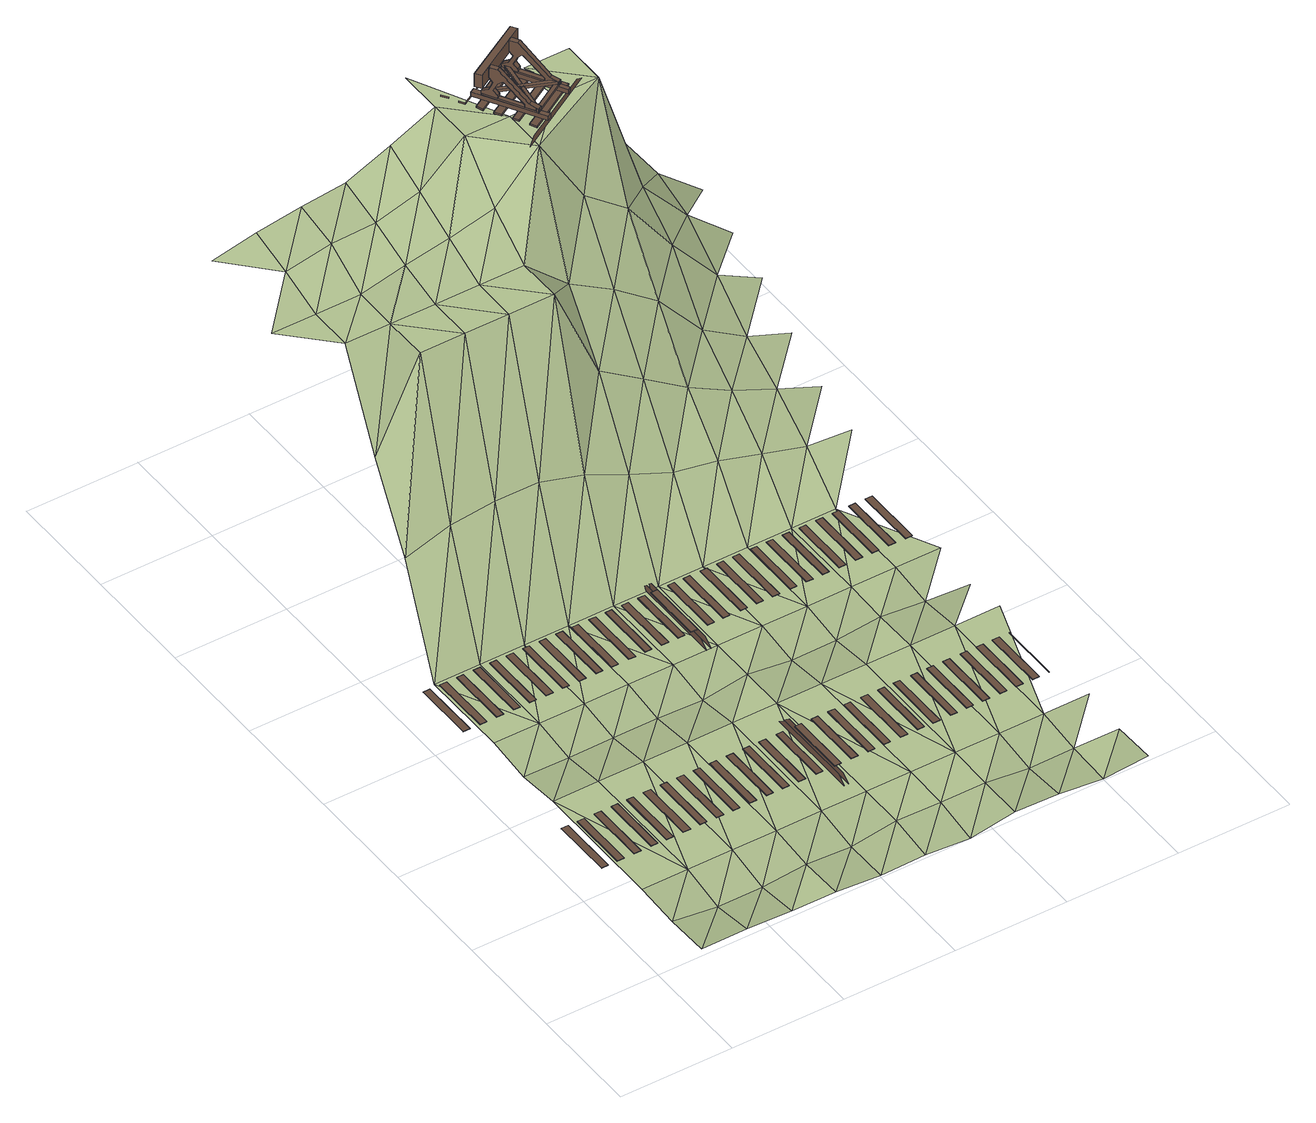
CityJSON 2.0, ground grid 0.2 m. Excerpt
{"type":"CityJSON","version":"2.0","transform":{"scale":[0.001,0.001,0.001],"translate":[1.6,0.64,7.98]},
"CityObjects":{
"railway1":{"type":"Railway","attributes":{"function":"1855"},"geometry":[{"type":"MultiSurface","lod":"3","boundaries":[[[0,1,2,3]],[[2,4,5,3]],[[1,6,4,2]],[[7,8,9,10]],[[6,11,5,4]],[[12,7,10,13]],[[9,14,13,10]],[[8,15,14,9]],[[16,17,18,19]],[[15,12,13,14]],[[20,16,19,21]],[[18,22,21,19]],[[17,23,22,18]],[[24,25,26,27]],[[23,20,21,22]],[[28,24,27,29]],[[26,30,29,27]],[[25,31,30,26]],[[32,33,34,35]],[[36,37,38,39]],[[31,28,29,30]],[[40,36,39,41]],[[42,35,34,43]],[[38,44,41,39]],[[33,45,43,34]],[[37,46,44,38]],[[47,48,49,50]],[[45,51,42,43]],[[52,53,54,55]],[[46,40,41,44]],[[56,47,50,57]],[[58,52,55,59]],[[57,50,49,60]],[[54,61,59,55]],[[48,62,60,49]],[[53,63,61,54]],[[64,65,66,67]],[[62,56,57,60]],[[68,69,70,71]],[[63,58,59,61]],[[72,64,67,73]],[[74,68,71,75]],[[73,67,66,76]],[[70,77,75,71]],[[65,78,76,66]],[[69,79,77,70]],[[80,81,82,83]],[[78,72,73,76]],[[84,85,86,87]],[[79,74,75,77]],[[88,80,83,89]],[[90,84,87,91]],[[89,83,82,92]],[[86,93,91,87]],[[81,94,92,82]],[[85,95,93,86]],[[96,97,98,99]],[[94,88,89,92]],[[100,101,102,103]],[[95,90,91,93]],[[104,96,99,105]],[[106,100,103,107]],[[105,99,98,108]],[[102,109,107,103]],[[97,110,108,98]],[[101,111,109,102]],[[112,113,114,115]],[[110,104,105,108]],[[116,117,118,119]],[[111,106,107,109]],[[120,112,115,121]],[[122,116,119,123]],[[121,115,114,124]],[[118,125,123,119]],[[113,126,124,114]],[[117,127,125,118]],[[128,129,130,131]],[[126,120,121,124]],[[132,133,134,135]],[[127,122,123,125]],[[136,128,131,137]],[[137,131,130,138]],[[139,132,135,140]],[[129,141,138,130]],[[134,142,140,135]],[[133,143,142,134]],[[144,145,146,147]],[[141,136,137,138]],[[148,149,150,151]],[[143,139,140,142]],[[152,144,147,153]],[[154,148,151,155]],[[153,147,146,156]],[[150,157,155,151]],[[145,158,156,146]],[[149,159,157,150]],[[160,161,162,163]],[[158,152,153,156]],[[164,165,166,167]],[[159,154,155,157]],[[168,160,163,169]],[[170,164,167,171]],[[169,163,162,172]],[[166,173,171,167]],[[161,174,172,162]],[[165,175,173,166]],[[176,177,178,179]],[[174,168,169,172]],[[180,181,182,183]],[[175,170,171,173]],[[184,176,179,185]],[[185,179,178,186]],[[187,180,183,188]],[[177,189,186,178]],[[182,190,188,183]],[[181,191,190,182]],[[192,193,194,195]],[[189,184,185,186]],[[191,187,188,190]],[[196,197,198,199]],[[200,192,195,201]],[[202,203,204,205]],[[201,195,194,206]],[[207,196,199,208]],[[193,209,206,194]],[[210,211,212,213]],[[208,199,198,214]],[[215,216,217,218]],[[197,219,214,198]],[[209,200,201,206]],[[220,215,218,221]],[[222,223,224,225]],[[219,207,208,214]],[[221,218,217,226]],[[227,222,225,228]],[[216,229,226,217]],[[228,225,224,230]],[[231,232,233,234]],[[229,220,221,226]],[[223,235,230,224]],[[236,231,234,237]],[[238,239,240,241]],[[235,227,228,230]],[[237,234,233,242]],[[243,238,241,244]],[[232,245,242,233]],[[244,241,240,246]],[[247,248,249,250]],[[245,236,237,242]],[[239,251,246,240]],[[252,253,254,255]],[[256,247,250,257]],[[251,243,244,246]],[[257,250,249,258]],[[259,252,255,260]],[[248,261,258,249]],[[262,263,264,265]],[[260,255,254,266]],[[253,267,266,254]],[[261,256,257,258]],[[268,262,265,269]],[[270,271,272,273]],[[269,265,264,274]],[[275,276,277,278]],[[267,259,260,266]],[[263,279,274,264]],[[280,281,282,283]],[[284,275,278,285]],[[286,287,288,289]],[[279,268,269,274]],[[285,278,277,290]],[[276,291,290,277]],[[292,286,289,293]],[[293,289,288,294]],[[295,296,297,298]],[[291,284,285,290]],[[287,299,294,288]],[[300,295,298,301]],[[302,303,304,305]],[[299,292,293,294]],[[301,298,297,306]],[[307,302,305,308]],[[296,309,306,297]],[[308,305,304,310]],[[311,312,313,314]],[[309,300,301,306]],[[303,315,310,304]],[[316,311,314,317]],[[318,319,320,321]],[[315,307,308,310]],[[317,314,313,322]],[[312,323,322,313]],[[324,318,321,325]],[[325,321,320,326]],[[327,328,329,330]],[[323,316,317,322]],[[319,331,326,320]],[[332,327,330,333]],[[334,335,336,337]],[[331,324,325,326]],[[333,330,329,338]],[[339,334,337,340]],[[328,341,338,329]],[[340,337,336,342]],[[343,344,345,346]],[[341,332,333,338]],[[335,347,342,336]],[[348,343,346,349]],[[350,351,352,353]],[[347,339,340,342]],[[349,346,345,354]],[[355,350,353,356]],[[344,357,354,345]],[[356,353,352,358]],[[359,360,361,362]],[[357,348,349,354]],[[351,363,358,352]],[[364,359,362,365]],[[366,367,368,369]],[[363,355,356,358]],[[365,362,361,370]],[[360,371,370,361]],[[372,366,369,373]],[[373,369,368,374]],[[375,376,377,378]],[[371,364,365,370]],[[367,379,374,368]],[[380,375,378,381]],[[382,383,384,385]],[[379,372,373,374]],[[381,378,377,386]],[[387,382,385,388]],[[376,389,386,377]],[[388,385,384,390]],[[391,392,393,394]],[[389,380,381,386]],[[383,395,390,384]],[[396,391,394,397]],[[398,399,400,401]],[[395,387,388,390]],[[397,394,393,402]],[[403,398,401,404]],[[392,405,402,393]],[[404,401,400,406]],[[407,408,409,410]],[[405,396,397,402]],[[399,411,406,400]],[[412,407,410,413]],[[414,415,416,417]],[[411,403,404,406]],[[413,410,409,418]],[[408,419,418,409]],[[420,414,417,421]],[[421,417,416,422]],[[419,412,413,418]],[[415,423,422,416]],[[424,425,426,427]],[[428,429,430,431]],[[423,420,421,422]],[[432,428,431,433]],[[433,431,430,434]],[[429,435,434,430]],[[436,437,438,439]],[[435,432,433,434]],[[440,436,439,441]],[[441,439,438,442]],[[437,443,442,438]],[[444,445,446,447]],[[443,440,441,442]],[[448,444,447,449]],[[449,447,446,450]],[[445,451,450,446]],[[452,453,454,455]],[[451,448,449,450]],[[456,452,455,457]],[[457,455,454,458]],[[453,459,458,454]],[[459,456,457,458]]]}]},
"terrain1":{"type":"TINRelief","geometry":[{"type":"CompositeSurface","lod":"3","boundaries":[[[460,461,462]],[[460,462,463]],[[464,465,461]],[[464,461,460]],[[464,466,465]],[[467,460,463]],[[467,463,468]],[[469,464,460]],[[464,470,466]],[[471,472,466]],[[469,460,467]],[[471,466,470]],[[473,474,472]],[[475,467,468]],[[476,470,464]],[[473,472,471]],[[469,476,464]],[[473,477,474]],[[475,468,478]],[[479,469,467]],[[480,471,470]],[[479,467,475]],[[473,481,477]],[[482,483,477]],[[480,470,476]],[[484,473,471]],[[485,486,487]],[[482,477,481]],[[488,475,478]],[[489,483,490]],[[491,476,469]],[[479,491,469]],[[484,471,480]],[[492,485,487]],[[490,483,482]],[[488,478,493]],[[494,479,475]],[[495,486,489]],[[496,481,473]],[[484,496,473]],[[497,480,476]],[[498,492,499]],[[494,475,488]],[[495,489,490]],[[487,486,500]],[[501,482,481]],[[497,476,491]],[[502,484,480]],[[500,486,495]],[[503,492,487]],[[501,481,496]],[[504,491,479]],[[505,488,493]],[[506,490,482]],[[502,480,497]],[[494,504,479]],[[500,503,487]],[[507,499,492]],[[506,495,490]],[[506,482,501]],[[508,505,493]],[[509,496,484]],[[510,494,488]],[[509,484,502]],[[507,492,503]],[[511,497,491]],[[510,488,505]],[[512,500,495]],[[495,506,513]],[[501,496,514]],[[511,491,504]],[[515,502,497]],[[512,495,513]],[[516,503,500]],[[514,496,509]],[[517,506,501]],[[518,505,508]],[[519,504,494]],[[515,497,511]],[[519,494,510]],[[515,509,502]],[[516,500,512]],[[513,506,517]],[[520,507,503]],[[517,501,514]],[[518,508,521]],[[522,510,505]],[[516,520,503]],[[523,511,504]],[[518,522,505]],[[524,512,513]],[[513,517,525]],[[526,509,515]],[[514,509,527]],[[522,519,510]],[[519,523,504]],[[528,515,511]],[[524,513,525]],[[529,516,512]],[[527,509,526]],[[530,517,514]],[[531,518,521]],[[528,511,523]],[[528,526,515]],[[529,512,524]],[[525,517,530]],[[532,520,516]],[[530,514,527]],[[531,521,533]],[[534,522,518]],[[535,519,522]],[[532,516,529]],[[536,523,519]],[[534,518,531]],[[537,524,525]],[[525,530,538]],[[539,526,528]],[[527,526,540]],[[534,535,522]],[[536,519,535]],[[541,528,523]],[[537,525,538]],[[542,529,524]],[[540,526,539]],[[543,531,533]],[[530,527,544]],[[536,541,523]],[[541,539,528]],[[542,524,537]],[[545,532,529]],[[543,533,546]],[[544,527,540]],[[547,534,531]],[[548,538,530]],[[534,549,535]],[[545,529,542]],[[550,536,535]],[[547,531,543]],[[548,530,544]],[[537,538,551]],[[552,539,541]],[[540,539,553]],[[550,535,549]],[[554,541,536]],[[542,537,551]],[[551,538,548]],[[553,539,552]],[[555,543,546]],[[556,549,534]],[[544,540,557]],[[547,556,534]],[[554,536,550]],[[554,552,541]],[[558,545,542]],[[555,546,559]],[[557,540,553]],[[558,542,551]],[[560,547,543]],[[545,558,561]],[[548,544,562]],[[563,550,549]],[[560,543,555]],[[562,544,557]],[[551,548,564]],[[554,565,552]],[[553,552,566]],[[563,549,556]],[[567,554,550]],[[564,548,562]],[[568,558,551]],[[566,552,565]],[[569,556,547]],[[570,555,559]],[[557,553,571]],[[560,569,547]],[[567,550,563]],[[570,559,572]],[[571,553,566]],[[573,560,555]],[[574,565,554]],[[562,557,575]],[[567,574,554]],[[576,551,564]],[[577,563,556]],[[575,557,571]],[[576,568,551]],[[564,562,578]],[[566,565,579]],[[577,556,569]],[[580,567,563]],[[578,562,575]],[[579,565,574]],[[581,569,560]],[[571,566,582]],[[580,563,577]],[[576,583,568]],[[576,564,578]],[[582,566,579]],[[584,574,567]],[[575,571,585]],[[584,567,580]],[[586,577,569]],[[585,571,582]],[[583,576,587]],[[578,575,588]],[[579,574,589]],[[590,580,577]],[[588,575,585]],[[576,578,591]],[[584,589,574]],[[592,582,579]],[[590,584,580]],[[591,578,588]],[[593,587,576]],[[592,579,589]],[[594,585,582]],[[593,576,591]],[[594,582,592]],[[588,585,595]],[[596,589,584]],[[595,585,594]],[[597,591,588]],[[598,592,589]],[[597,588,595]],[[593,591,599]],[[600,594,592]],[[599,591,597]],[[601,595,594]],[[602,597,595]],[[603,599,597]]]}]},
"railway2":{"type":"Railway","attributes":{"function":"1855"},"geometry":[{"type":"MultiSurface","lod":"3","boundaries":[[[604,605,606,607]],[[608,609,610,611]],[[612,613,614,615]],[[616,617,618,619]],[[620,621,622,623]],[[624,625,626,627]],[[628,629,630,631]],[[632,633,634,635]],[[632,635,636,637]],[[638,632,635,639]],[[639,635,640,641]],[[642,643,644,645]],[[646,647,648,649]],[[641,640,650,651]],[[651,650,643,642]],[[652,645,644,653]],[[654,655,656,657,658,659,653,644,643,650,640,635,632,660,661,662,663]],[[662,664,665,663]],[[661,666,664,662]],[[660,667,666,661]],[[668,669,629,628]],[[663,665,670,654]],[[671,657,632,672]],[[630,629,669,673]],[[631,674,668,628]],[[675,676,677,678,679,670,665,664,666,667,638,639,641,651,642,645,652]],[[679,655,654,670]],[[659,675,652,653]],[[680,681,682,683]],[[674,631,630,673]],[[678,656,655,679]],[[684,657,658,685]],[[657,686,687,658]],[[658,676,675,659]],[[657,677,676,658]],[[668,674,673,669]],[[609,688,689,610]],[[615,614,690,691]],[[692,616,619,693]],[[672,632,694,695]],[[690,614,613,696]],[[691,697,612,615]],[[618,698,693,619]],[[617,699,698,618]],[[681,700,701,682]],[[697,696,613,612]],[[702,620,623,703]],[[622,704,703,623]],[[705,684,685,706]],[[707,708,634,633]],[[621,709,704,622]],[[707,633,632,637,710,711]],[[712,636,635,634,708,713]],[[684,705,694,714,686,657]],[[687,715,716,706,685,658]],[[672,695,717,671],[700,681,680,718]],[[711,694,632,657],[683,682,701,719]],[[710,637,636,712]],[[720,624,627,721]],[[687,686,714,715]],[[626,722,721,627]],[[625,723,722,626]],[[680,683,719,718]],[[724,646,649,725]],[[648,726,725,649]],[[671,717,711,657]],[[647,727,726,648]],[[728,729,730,731]],[[732,733,716,694]],[[716,733,734,735]],[[694,705,706,716]],[[736,737,738,739]],[[740,736,739,741]],[[734,740,741,735]],[[738,737,742,743]],[[744,745,742,737,736,740,734,733,732,746,747,748,749,750,751,752,753]],[[714,694,716,715]],[[754,755,749,748]],[[756,754,748,747]],[[757,756,747,746]],[[755,758,750,749]],[[759,760,761,762]],[[718,719,701,700]],[[763,764,761,760]],[[765,759,762,766]],[[767,743,742,745]],[[751,750,758,768]],[[768,758,755,754,756,757,694,716,735,741,739,738,743,767,713,711,769]],[[717,695,694,711]],[[765,766,764,763]],[[752,751,768,769]],[[713,767,745,744]],[[711,713,744,753]],[[707,711,713,708]],[[710,712,713,711]],[[759,765,763,760]],[[709,702,703,704]],[[723,720,721,722]],[[727,724,725,726]]]}]}
},
"vertices":[
[47,222,32],[59,222,32],[59,222,33],[47,222,33],[59,330,33],[47,330,33],[59,330,32],[75,222,32],[88,222,32],[88,222,33],[75,222,33],[47,330,32],[75,330,32],[75,330,33],[88,330,33],[88,330,32],[106,222,32],[118,222,32],[118,222,33],[106,222,33],[106,330,32],[106,330,33],[118,330,33],[118,330,32],[136,222,32],[148,222,32],[148,222,33],[136,222,33],[136,330,32],[136,330,33],[148,330,33],[148,330,32],[47,594,32],[59,594,32],[59,594,33],[47,594,33],[164,222,32],[176,222,32],[176,222,33],[164,222,33],[164,330,32],[164,330,33],[47,702,33],[59,702,33],[176,330,33],[59,702,32],[176,330,32],[77,594,32],[89,594,32],[89,594,33],[77,594,33],[47,702,32],[194,222,32],[207,222,32],[207,222,33],[194,222,33],[77,702,32],[77,702,33],[194,330,32],[194,330,33],[89,702,33],[207,330,33],[89,702,32],[207,330,32],[107,594,32],[119,594,32],[119,594,33],[107,594,33],[224,222,32],[236,222,32],[236,222,33],[224,222,33],[107,702,32],[107,702,33],[224,330,32],[224,330,33],[119,702,33],[236,330,33],[119,702,32],[236,330,32],[137,594,32],[149,594,32],[149,594,33],[137,594,33],[254,222,32],[266,222,32],[266,222,33],[254,222,33],[137,702,32],[137,702,33],[254,330,32],[254,330,33],[149,702,33],[266,330,33],[149,702,32],[266,330,32],[166,594,32],[178,594,32],[178,594,33],[166,594,33],[283,222,32],[295,222,32],[295,222,33],[283,222,33],[166,702,32],[166,702,33],[283,330,32],[283,330,33],[178,702,33],[295,330,33],[178,702,32],[295,330,32],[196,594,32],[208,594,32],[208,594,33],[196,594,33],[313,222,32],[325,222,32],[325,222,33],[313,222,33],[196,702,32],[196,702,33],[313,330,32],[313,330,33],[208,702,33],[325,330,33],[208,702,32],[325,330,32],[225,594,32],[237,594,32],[237,594,33],[225,594,33],[343,222,32],[355,222,32],[355,222,33],[343,222,33],[225,702,32],[225,702,33],[237,702,33],[343,330,32],[343,330,33],[237,702,32],[355,330,33],[355,330,32],[255,594,32],[267,594,32],[267,594,33],[255,594,33],[372,222,32],[384,222,32],[384,222,33],[372,222,33],[255,702,32],[255,702,33],[372,330,32],[372,330,33],[267,702,33],[384,330,33],[267,702,32],[384,330,32],[285,594,32],[297,594,32],[297,594,33],[285,594,33],[401,222,32],[413,222,32],[413,222,33],[401,222,33],[285,702,32],[285,702,33],[401,330,32],[401,330,33],[297,702,33],[413,330,33],[297,702,32],[413,330,32],[313,594,32],[325,594,32],[325,594,33],[313,594,33],[432,222,32],[444,222,32],[444,222,33],[432,222,33],[313,702,32],[313,702,33],[325,702,33],[432,330,32],[432,330,33],[325,702,32],[444,330,33],[444,330,32],[344,594,32],[356,594,32],[356,594,33],[344,594,33],[465,222,32],[477,222,32],[477,222,33],[465,222,33],[344,702,32],[344,702,33],[460,349,32],[460,204,32],[460,188,20],[460,364,20],[356,702,33],[465,330,32],[465,330,33],[356,702,32],[468,204,32],[468,349,32],[468,364,20],[468,188,20],[477,330,33],[373,594,32],[385,594,32],[385,594,33],[373,594,33],[477,330,32],[373,702,32],[373,702,33],[495,222,32],[507,222,32],[507,222,33],[495,222,33],[385,702,33],[495,330,32],[495,330,33],[385,702,32],[507,330,33],[403,594,32],[415,594,32],[415,594,33],[403,594,33],[507,330,32],[403,702,32],[403,702,33],[525,222,32],[537,222,32],[537,222,33],[525,222,33],[415,702,33],[525,330,32],[525,330,33],[415,702,32],[537,330,33],[432,594,32],[444,594,32],[444,594,33],[432,594,33],[537,330,32],[553,222,32],[565,222,32],[565,222,33],[553,222,33],[432,702,32],[432,702,33],[444,702,33],[553,330,32],[553,330,33],[444,702,32],[455,594,32],[467,594,32],[467,594,33],[455,594,33],[565,330,33],[565,330,32],[455,702,32],[455,702,33],[460,720,32],[460,576,32],[460,559,20],[460,735,20],[467,702,33],[584,222,32],[596,222,32],[596,222,33],[584,222,33],[467,702,32],[468,720,32],[468,576,32],[468,559,20],[468,735,20],[584,330,32],[584,330,33],[485,594,32],[497,594,32],[497,594,33],[485,594,33],[596,330,33],[596,330,32],[485,702,32],[485,702,33],[497,702,33],[614,222,32],[626,222,32],[626,222,33],[614,222,33],[497,702,32],[614,330,32],[614,330,33],[513,594,32],[525,594,32],[525,594,33],[513,594,33],[626,330,33],[513,702,32],[513,702,33],[626,330,32],[525,702,33],[642,222,32],[654,222,32],[654,222,33],[642,222,33],[525,702,32],[642,330,32],[642,330,33],[544,594,32],[556,594,32],[556,594,33],[544,594,33],[654,330,33],[654,330,32],[544,702,32],[544,702,33],[556,702,33],[673,222,32],[685,222,32],[685,222,33],[673,222,33],[556,702,32],[673,330,32],[673,330,33],[573,594,32],[585,594,32],[585,594,33],[573,594,33],[685,330,33],[573,702,32],[573,702,33],[685,330,32],[585,702,33],[702,222,32],[714,222,32],[714,222,33],[702,222,33],[585,702,32],[702,330,32],[702,330,33],[602,594,32],[614,594,32],[614,594,33],[602,594,33],[714,330,33],[602,702,32],[602,702,33],[714,330,32],[614,702,33],[731,222,32],[743,222,32],[743,222,33],[731,222,33],[614,702,32],[731,330,32],[731,330,33],[633,594,32],[645,594,32],[645,594,33],[633,594,33],[743,330,33],[743,330,32],[633,702,32],[633,702,33],[645,702,33],[762,222,32],[774,222,32],[774,222,33],[762,222,33],[645,702,32],[762,330,32],[762,330,33],[662,594,32],[674,594,32],[674,594,33],[662,594,33],[774,330,33],[662,702,32],[662,702,33],[774,330,32],[674,702,33],[791,222,32],[803,222,32],[803,222,33],[791,222,33],[674,702,32],[791,330,32],[791,330,33],[691,594,32],[703,594,32],[703,594,33],[691,594,33],[803,330,33],[691,702,32],[691,702,33],[803,330,32],[703,702,33],[820,222,32],[832,222,32],[832,222,33],[820,222,33],[703,702,32],[820,330,32],[820,330,33],[721,594,32],[733,594,32],[733,594,33],[721,594,33],[832,330,33],[832,330,32],[721,702,32],[721,702,33],[733,702,33],[733,702,32],[850,330,32],[850,222,32],[850,222,33],[850,330,33],[751,594,32],[763,594,32],[763,594,33],[751,594,33],[751,702,32],[751,702,33],[763,702,33],[763,702,32],[780,594,32],[792,594,32],[792,594,33],[780,594,33],[780,702,32],[780,702,33],[792,702,33],[792,702,32],[810,594,32],[822,594,32],[822,594,33],[810,594,33],[810,702,32],[810,702,33],[822,702,33],[822,702,32],[840,594,32],[852,594,32],[852,594,33],[840,594,33],[840,702,32],[840,702,33],[852,702,33],[852,702,32],
[160,79,5],[79,79,15],[79,0,18],[160,0,18],[160,160,20],[79,160,20],[79,400,20],[240,79,5],[240,0,15],[240,160,20],[160,400,20],[160,480,9],[79,480,10],[160,559,20],[79,559,20],[319,79,12],[240,400,20],[79,720,20],[319,0,15],[319,160,20],[240,480,10],[160,720,20],[160,799,238],[79,799,212],[240,559,20],[0,1040,520],[79,960,520],[79,1040,520],[400,79,7],[79,880,353],[160,880,520],[319,400,20],[79,1120,546],[400,0,8],[400,160,20],[160,960,520],[240,720,20],[319,480,10],[0,1200,548],[79,1200,565],[160,1040,520],[240,799,247],[319,559,20],[160,1120,562],[400,400,20],[480,79,20],[240,880,520],[160,1200,578],[480,0,10],[319,720,20],[480,160,20],[400,480,7],[240,1040,539],[240,960,520],[319,799,246],[400,559,20],[240,1120,565],[319,880,520],[560,79,18],[480,400,20],[240,1200,586],[560,0,4],[560,160,20],[480,480,20],[319,1040,554],[319,960,520],[400,720,20],[400,799,222],[480,559,20],[319,1120,589],[400,880,520],[640,79,18],[319,1200,622],[640,0,18],[640,160,20],[560,400,20],[560,480,9],[400,1040,575],[400,960,520],[480,720,20],[480,799,184],[560,559,20],[400,1120,660],[719,79,9],[480,880,331],[400,1200,660],[719,0,16],[719,160,20],[480,960,445],[640,400,20],[640,480,10],[480,1040,660],[560,720,20],[560,799,150],[640,559,20],[799,79,10],[719,400,20],[560,880,276],[480,1120,660],[799,0,7],[799,160,20],[400,1279,660],[560,960,395],[719,480,18],[560,1040,523],[640,720,20],[640,799,134],[719,559,20],[560,1120,660],[799,400,20],[880,79,9],[640,880,221],[880,0,13],[880,160,20],[719,720,20],[640,960,334],[640,1120,660],[799,480,10],[640,1040,459],[719,799,110],[799,559,20],[880,400,20],[719,880,177],[560,1200,660],[799,720,20],[719,960,238],[880,480,5],[640,1200,660],[719,1040,349],[799,799,86],[880,559,20],[719,1120,405],[799,880,141],[719,1200,455],[799,960,187],[799,1040,251],[880,799,80],[799,1120,312],[880,880,107],[799,1200,336],[880,960,155],[880,1040,206],[880,1120,237],[880,1200,264],
[413,1205,671],[420,1194,671],[420,1194,674],[413,1205,674],[428,1178,671],[433,1169,671],[433,1169,674],[428,1178,674],[444,1140,719],[444,1140,744],[437,1150,744],[437,1150,719],[443,1154,671],[448,1142,671],[448,1142,674],[443,1154,674],[457,1128,671],[464,1117,671],[464,1117,674],[457,1128,674],[473,1101,671],[479,1092,671],[479,1092,674],[473,1101,674],[448,1176,676],[448,1176,684],[456,1180,684],[456,1180,676],[457,1162,687],[459,1158,687],[459,1158,692],[457,1162,692],[460,1164,692],[460,1164,687],[464,1166,687],[464,1166,692],[463,1150,700],[469,1154,700],[469,1154,724],[463,1150,724],[463,1150,744],[469,1154,744],[488,1077,671],[493,1065,671],[493,1065,674],[488,1077,674],[467,1145,716],[473,1149,716],[477,1142,744],[471,1138,744],[475,1130,724],[493,1099,692],[493,1099,687],[505,1079,687],[505,1079,692],[497,1093,696],[471,1138,687],[471,1138,692],[467,1145,700],[471,1138,716],[473,1149,700],[477,1142,716],[477,1142,692],[477,1142,687],[513,1065,676],[513,1065,684],[481,1134,724],[505,1079,684],[457,1162,684],[520,1069,684],[520,1069,676],[504,1097,696],[512,1083,692],[512,1083,687],[500,1103,687],[500,1103,692],[508,1089,684],[468,1158,684],[468,1158,687],[508,1089,687],[503,1081,687],[503,1081,692],[508,1081,687],[508,1081,692],[528,1222,671],[528,1222,674],[541,1210,744],[541,1210,719],[537,1208,671],[537,1208,674],[523,1200,687],[523,1200,684],[548,1200,744],[548,1200,719],[542,1197,674],[542,1197,671],[520,1189,684],[520,1189,687],[552,1182,671],[552,1182,674],[557,1170,674],[519,1198,687],[519,1198,692],[566,1114,687],[566,1114,692],[557,1170,671],[569,1120,687],[570,1117,687],[569,1120,692],[570,1117,692],[525,1196,687],[525,1196,692],[523,1200,692],[570,1117,684],[560,1120,684],[560,1120,687],[565,1156,671],[565,1156,674],[572,1146,674],[572,1146,671],[581,1130,671],[581,1130,674],[586,1120,674],[586,1120,671],[605,1125,671],[480,1053,671],[467,1045,660],[618,1133,660],[516,1196,687],[516,1196,692],[521,1185,700],[529,1189,700],[521,1185,724],[521,1185,744],[529,1189,744],[529,1189,724],[525,1178,716],[533,1182,716],[529,1172,744],[537,1176,744],[564,1113,692],[556,1126,696],[529,1172,687],[529,1172,692],[525,1178,700],[529,1172,716],[533,1165,724],[552,1133,692],[552,1133,687],[564,1113,687],[533,1182,700],[537,1176,716],[537,1176,692],[537,1176,687],[541,1169,724],[572,1099,676],[572,1099,684],[508,1210,684],[508,1210,676],[578,1103,684],[515,1214,684],[578,1103,676],[515,1214,676],[562,1130,696],[558,1137,692],[558,1137,687]
]}
